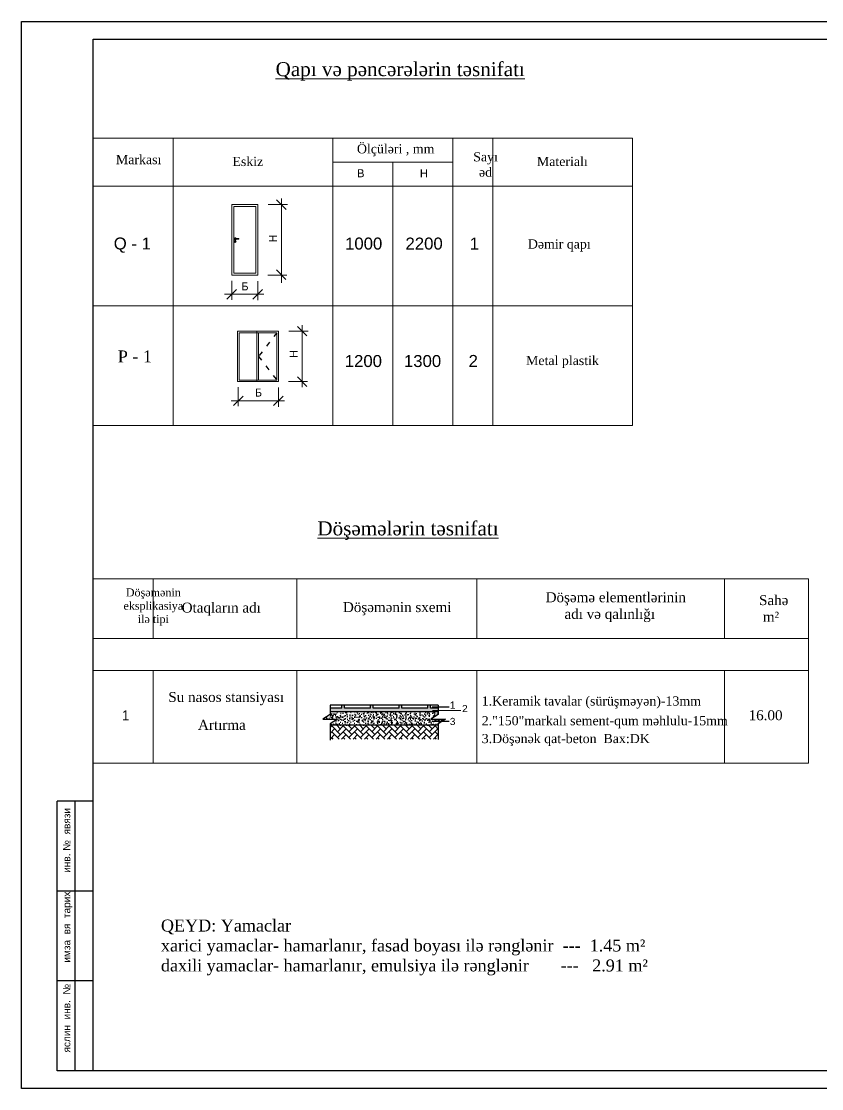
# Model space of a CAD drawing. Header units: millimetres. Extents: x 120281 to 1416367021, y -641565767 to 918373.
# Drawn here: x 586584 to 606616, y 795840 to 822570 of the extents above; entities that cross this region are included whole.
import ezdxf

# ---------------------------------------------------------------- set-up
doc = ezdxf.new("R2010")
doc.units = ezdxf.units.MM
doc.linetypes.add('ACAD_ISO03W100', pattern=[30, 12, -18])
for name, color, linetype, lineweight in [('аракясмя', 130, 'Continuous', 20), ('окна', 150, 'Continuous', 15), ('перегородка', 130, 'Continuous', 20), ('перегородка_Ном._пера__1', 7, 'Continuous', 15), ('размер', 90, 'Continuous', 40), ('размер2', 210, 'Continuous', 15)]:
    doc.layers.add(name, color=color, linetype=linetype, lineweight=lineweight)
doc.styles.add('Arial AzLat', font='AZLTM.TTF', dxfattribs={"height": 300})
doc.styles.get("Standard").update_dxf_attribs({"font": 'arial.ttf'})
doc.styles.add('Times New  Roman', font='times.ttf')

# ---------------------------------------------------------------- blocks, each defined once
blk = doc.blocks.new('ручка дверная 2')
at = {"layer": 'перегородка', "color": 0}
for p, q in [((109711, -1632), (109704, -1632)), ((109711, -1638), (109704, -1638)), ((109720, -1623), (109720, -1616)), ((109720, -1647), (109720, -1654)), ((109726, -1623), (109726, -1616)), ((109726, -1647), (109726, -1654)), ((109735, -1632), (109742, -1632)), ((109735, -1638), (109742, -1638)), ((109837, -1530), (109745, -1530)), ((109745, -1555), (109837, -1555))]:
    blk.add_line(p, q, dxfattribs=at)
for centre, radius in [((109723, -1635), 34.9), ((109697, -1635), 7.1), ((109723, -1543), 12.7), ((109723, -1635), 12.7), ((109723, -1609), 7.1), ((109723, -1660), 7.1), ((109748, -1635), 7.1)]:
    blk.add_circle(centre, radius, dxfattribs=at)
for centre, radius, start, end in [((109723, -1543), 38.1, 19.6514, 340.3603), ((109723, -1543), 25.4, 30.3431, 329.7554), ((109723, -1635), 25.4, 106.4412, 164.0789), ((109723, -1635), 25.4, 195.2407, 254.2093), ((109723, -1635), 25.4, 16.12, 74.0884), ((109723, -1635), 25.4, 286.2342, 343.9047), ((109837, -1543), 12.7, 270, 90)]:
    blk.add_arc(centre, radius, start, end, dxfattribs=at)
blk = doc.blocks.new('_Oblique')
at = {"color": 0, "linetype": 'ByBlock', "lineweight": -2}
blk.add_line((-0.5, -0.5), (0.5, 0.5), dxfattribs=at)

msp = doc.modelspace()

# ---------------------------------------------------------------- hatches: boundary and pattern name
at = {"layer": 'размер', "lineweight": 25}
h = msp.add_hatch(dxfattribs=at)
h.set_pattern_fill('AR-SAND', color=0, style=0)
h.set_pattern_definition([(37.5, (137580.338, 613038.996), (-1.6000313, 48.9413237), [0, -38.608, 0, -43.18, 0, -41.275]), (7.5, (137580.34, 613038.996), (44.952328, 71.68251), [0, -20.828, 0, -34.798, 0, -13.335]), (327.5, (137549.096, 613038.996), (79.099237, 0.1437185), [0, -12.7, 0, -45.72, 0, -59.69]), (317.5, (137549.096, 613038.996), (76.355645, 22.292932), [0, -6.35, 0, -29.972, 0, -34.29])])
h.paths.add_polyline_path([(597016.97169, 805273.8864), (597016.97169, 805366.6989), (596828.43168, 805366.6989), (596828.43168, 805440.9489), (596761.8568, 805440.9489), (596761.8568, 805366.6989), (596110.37341, 805366.6989), (596110.37341, 805440.9489), (596043.79853, 805440.9489), (596043.79853, 805366.6989), (595392.31513, 805366.6989), (595392.31513, 805440.9489), (595325.74025, 805440.9489), (595325.74025, 805366.6989), (594674.25686, 805366.6989), (594674.25686, 805440.9489), (594607.68198, 805440.9489), (594607.68198, 805366.6989), (594311.69083, 805366.6989), (594311.69083, 805273.8864)])
h = msp.add_hatch(dxfattribs=at)
h.set_pattern_fill('AR-CONC', color=0, scale=0.9, style=0)
h.set_pattern_definition([(50, (1163091.54, 5572666.35), (163.966202, -14.345177), [17.145, -188.595]), (355, (1163091.54, 5572666.35), (-31.719079, 171.951161), [13.716, -150.876526]), (100.4514447, (1163105.2, 5572665.15), (132.2471224, 157.6059767), [14.571008, -160.28122]), (46.1842, (1163091.54, 5572712.07), (243.971137, -37.838095), [25.7175, -282.8925]), (96.6355576, (1163111.87, 5572708.92), (213.663721, 222.683512), [21.856521, -240.422047]), (351.184151, (1163091.54, 5572712.07), (213.66372, 222.683512), [20.57397, -226.313759]), (21, (1163114.4, 5572700.64), (136.452952, -92.0386784), [17.145, -188.595]), (326, (1163114.4, 5572700.64), (55.6218255, 165.7691695), [13.716, -150.876]), (71.451445, (1163125.77, 5572692.97), (192.0747774, 73.730492), [14.571008, -160.280944]), (37.5, (1163091.536, 5572666.35), (2.7797429, 76.099535), [0, -149.0472, 0, -153.162, 0, -151.4475]), (7.5, (1163091.54, 5572666.35), (60.1376963, 90.1625173), [0, -87.3252, 0, -145.6182, 0, -57.7215]), (327.5, (1163040.56, 5572666.35), (122.03153565, -5.1558696), [0, -57.15, 0, -178.308, 0, -236.601]), (317.5, (1163017.7, 5572666.35), (133.3162632, 22.883842), [0, -74.295, 0, -118.4148, 0, -168.021])])
h.paths.add_polyline_path([(597016.97169, 805208.13221), (597016.97169, 805273.8864), (594311.69083, 805273.8864), (594311.69083, 805208.13221), (594127.22599, 805092.11659), (594496.15567, 805092.11659), (594311.69083, 804976.10096), (594311.69083, 804940.27741), (597016.97169, 804940.27741), (597016.97169, 804976.10096), (597201.43653, 805092.11659), (596832.50684, 805092.11659)])
h = msp.add_hatch(dxfattribs=at)
h.set_pattern_fill('AR-HBONE', color=0, style=0)
h.set_pattern_definition([(45, (137580.34, 613535.31), (1e-14, 143.684098), [304.8, -101.6]), (135, (137652.18, 613607.15), (1e-14, 143.684098), [304.8, -101.6])])
h.paths.add_polyline_path([(594311.69083, 804940.27741), (594311.69083, 804596.15607), (597016.97169, 804596.15607), (597016.97169, 804940.27741)])

# ---------------------------------------------------------------- linework, layer by layer
at = {"color": 0, "linetype": 'ACAD_ISO03W100', "ltscale": 10}
msp.add_lwpolyline([(592977.32542, 814768.88766), (592519.6836, 814176.69358), (592977.32542, 813584.4995)], dxfattribs=at)
at = {"layer": 'аракясмя', "color": 0, "lineweight": 20}
for p, q in [((588383.65103, 819646.46007), (588383.65103, 815446.46007)), ((588383.65103, 819646.46007), (601883.65103, 819646.46007)), ((590383.65103, 819646.46007), (590383.65103, 815446.46007)), ((594383.65103, 819646.46007), (594383.65103, 815446.46007)), ((597383.65103, 819646.46007), (597383.65103, 815446.46007)), ((598383.65103, 819646.46007), (598383.65103, 815446.46007)), ((601883.65103, 819646.46007), (601883.65103, 815446.46007)), ((595883.65103, 819046.46007), (595883.65103, 815446.46007)), ((588383.65103, 818446.46007), (601883.65103, 818446.46007)), ((588383.65103, 815446.46007), (601883.65103, 815446.46007)), ((588383.65103, 815446.46007), (588383.65103, 812446.46007)), ((588383.65103, 815446.46007), (601883.65103, 815446.46007)), ((590383.65103, 815446.46007), (590383.65103, 812446.46007)), ((594383.65103, 815446.46007), (594383.65103, 812446.46007)), ((595883.65103, 815446.46007), (595883.65103, 812446.46007)), ((597383.65103, 815446.46007), (597383.65103, 812446.46007)), ((598383.65103, 815446.46007), (598383.65103, 812446.46007)), ((601883.65103, 815446.46007), (601883.65103, 812446.46007)), ((588383.65103, 812446.46007), (601883.65103, 812446.46007)), ((588383.65103, 812446.46007), (601883.65103, 812446.46007)), ((588383.65103, 812446.46007), (601883.65103, 812446.46007)), ((588383.65103, 808611.75237), (606283.65103, 808611.75237)), ((588383.65103, 808611.75237), (588383.65103, 803989.09122)), ((589883.65103, 808611.75237), (589883.65103, 807112.21705)), ((593483.48596, 808611.75237), (593483.48596, 807112.21705)), ((597983.76453, 808611.75237), (597983.76453, 807112.21705)), ((604183.65103, 808611.75237), (604183.65103, 807112.21705)), ((606283.65103, 808611.75237), (606283.65103, 803989.09122)), ((588383.65103, 807112.21705), (606283.65103, 807112.21705)), ((588383.65103, 806312.21705), (606283.65103, 806312.21705)), ((589883.65103, 806312.21705), (589883.65103, 803989.09122)), ((593483.48596, 806312.21705), (593483.48596, 803989.09122)), ((597983.76453, 806312.21705), (597983.76453, 803989.09122)), ((604183.65103, 806312.21705), (604183.65103, 803989.09122)), ((596874.47195, 805312.08869), (597585.78634, 805312.08869)), ((588383.65103, 803989.09122), (606283.65103, 803989.09122))]:
    msp.add_line(p, q, dxfattribs=at)
at = {"layer": 'аракясмя', "color": 0}
msp.add_line((594383.65103, 819046.46007), (597383.65103, 819046.46007), dxfattribs=at)
at = {"layer": 'аракясмя', "color": 0, "lineweight": 25}
for p, q in [((596867.02891, 805399.01912), (597292.80394, 805399.01912)), ((596910.0559, 805040.39067), (597292.80394, 805040.39067))]:
    msp.add_line(p, q, dxfattribs=at)
at = {"layer": 'окна', "color": 0, "lineweight": 9}
for p, q in [((591849.70553, 817979.99479), (592499.70553, 817979.99479)), ((591849.70553, 817979.99479), (591849.70553, 816217.2475)), ((592499.70553, 817979.99479), (592499.70553, 816217.2475)), ((591899.70552, 817929.99479), (591899.70552, 816267.2475)), ((591899.70552, 817929.99479), (592449.70553, 817929.99479)), ((592449.70553, 817929.99479), (592449.70553, 816267.2475)), ((591849.70553, 816217.2475), (592499.70553, 816217.2475)), ((591899.70552, 816267.2475), (592449.70553, 816267.2475)), ((591997.27045, 814809.88766), (593018.32542, 814809.88766)), ((591997.27045, 813548.14786), (591997.27045, 814809.88766)), ((592037.77045, 813584.4995), (592037.77045, 814768.88766)), ((592037.77045, 814768.88766), (592977.32542, 814768.88766)), ((592479.1836, 813548.14786), (592479.1836, 814809.88766)), ((592519.6836, 813584.4995), (592519.6836, 814768.88766)), ((592977.32542, 814768.88766), (592977.32542, 813584.4995)), ((593018.32542, 814809.88766), (593018.32542, 813548.14786)), ((593018.32542, 813548.14786), (591997.27045, 813548.14786)), ((592977.32542, 813584.4995), (592037.77045, 813584.4995))]:
    msp.add_line(p, q, dxfattribs=at)
at = {"layer": 'перегородка', "color": 0, "lineweight": 25}
for p, q in [((597016.97169, 805440.9489), (594311.69083, 805440.9489)), ((594311.69083, 805440.9489), (594311.69083, 805208.13221)), ((594607.68198, 805366.6989), (594607.68198, 805440.9489)), ((594674.25686, 805366.6989), (594674.25686, 805440.9489)), ((595325.74025, 805366.6989), (595325.74025, 805440.9489)), ((595392.31513, 805366.6989), (595392.31513, 805440.9489)), ((596043.79853, 805366.6989), (596043.79853, 805440.9489)), ((596110.37341, 805366.6989), (596110.37341, 805440.9489)), ((596761.8568, 805366.6989), (596761.8568, 805440.9489)), ((596828.43168, 805366.6989), (596828.43168, 805440.9489)), ((597016.97169, 805440.9489), (597016.97169, 805208.13221)), ((594311.69083, 805208.13221), (594127.22599, 805092.11659)), ((594607.68198, 805366.6989), (594311.69083, 805366.6989)), ((597016.97169, 805273.8864), (594311.69083, 805273.8864)), ((597016.97169, 805273.8864), (594311.69083, 805273.8864)), ((594311.69083, 805156.66671), (594311.69083, 805147.25617)), ((595325.74025, 805366.6989), (594674.25686, 805366.6989)), ((596043.79853, 805366.6989), (595392.31513, 805366.6989)), ((596761.8568, 805366.6989), (596110.37341, 805366.6989)), ((597016.97169, 805366.6989), (596828.43168, 805366.6989)), ((597016.97169, 805208.13221), (596832.50684, 805092.11659)), ((594127.22599, 805092.11659), (594496.15567, 805092.11659)), ((594496.15567, 805092.11659), (594311.69083, 804976.10096)), ((594311.69083, 804976.10096), (594311.69083, 804568.89179)), ((597016.97169, 804940.27741), (594311.69083, 804940.27741)), ((597016.97169, 804940.27741), (594811.69083, 804940.27741)), ((596832.50684, 805092.11659), (597201.43653, 805092.11659)), ((597201.43653, 805092.11659), (597016.97169, 804976.10096)), ((597016.97169, 804976.10096), (597016.97169, 804585.42058))]:
    msp.add_line(p, q, dxfattribs=at)
at = {"layer": 'размер', "color": 0, "lineweight": 9}
for p, q in [((592760.80818, 817979.99479), (593243.51233, 817979.99479)), ((593093.51233, 816022.4182), (593093.51233, 818129.99479)), ((591849.70553, 816075.48127), (591849.70553, 815598.32138)), ((592499.70553, 816067.2475), (592499.70553, 815584.54334)), ((592752.5744, 816217.2475), (593229.7343, 816217.2475)), ((591672.42123, 815734.54334), (592649.70553, 815734.54334)), ((593279.42807, 814809.88766), (593762.13222, 814809.88766)), ((593612.13222, 813408.73559), (593612.13222, 814959.88766)), ((592013.48273, 813406.38163), (592013.48273, 812929.22174)), ((593018.32542, 813398.14786), (593018.32542, 812915.44371)), ((593271.1943, 813548.14786), (593748.35419, 813548.14786)), ((591839.56815, 813065.44371), (593168.32542, 813065.44371))]:
    msp.add_line(p, q, dxfattribs=at)
at = {"layer": 'размер2', "color": 0, "lineweight": 30}
for p, q in [((588383.65103, 803040.13049), (587483.65103, 803040.13049)), ((587483.65103, 796290.13049), (587483.65103, 803040.13049)), ((587483.65193, 796290.13049), (587483.65193, 803040.12374)), ((587933.65103, 796290.13049), (587933.65103, 803040.13049)), ((587933.65148, 796290.13049), (587933.65148, 803040.12374)), ((588383.65103, 800790.13049), (587483.65103, 800790.13049)), ((588383.65103, 798540.13049), (587483.65103, 798540.13049)), ((588383.65103, 796290.13049), (587483.65103, 796290.13049))]:
    msp.add_line(p, q, dxfattribs=at)
for points in [[(586583.65283, 822570.10421), (624383.61503, 822570.10421), (624383.61503, 795840.13094), (586583.65283, 795840.13094)], [(588383.65103, 822120.10466), (623933.61548, 822120.10466), (623933.61548, 796290.13049), (588383.65103, 796290.13049)]]:
    msp.add_lwpolyline(points, close=True, dxfattribs=at)

# ---------------------------------------------------------------- block references
at = {"layer": 'окна', "color": 0, "lineweight": 9, "xscale": 0.75, "yscale": 0.75, "zscale": 0.75}
msp.add_blockref('ручка дверная 2', (509640.12324, 818280.66177), dxfattribs=at)
at = {"layer": 'размер', "color": 0, "lineweight": 9, "xscale": 240, "yscale": 240, "zscale": 240}
for p, rotation in [((593093.51233, 817979.99479), 90), ((593086.62331, 816224.13652), 270), ((591849.70553, 815734.54334), 180), ((593612.13222, 814809.88766), 90), ((593612.13222, 813548.14786), 270), ((592013.48273, 813065.44371), 180)]:
    msp.add_blockref('_Oblique', p, dxfattribs=dict(at, rotation=rotation))
for p in [(592499.70553, 815734.54334), (593018.32542, 813065.44371)]:
    msp.add_blockref('_Oblique', p, dxfattribs=at)

# ---------------------------------------------------------------- texts
at = {"layer": 'аракясмя', "color": 0, "lineweight": 20}
for s, height, p in [('B', 200, (594986.88197, 818665.58124)), ('H', 200, (596560.166, 818665.58124)), ('Q - 1', 300, (588895.73516, 816856.40724)), ('1000', 300, (594686.42981, 816855.06548)), ('2200', 300, (596199.40025, 816855.06548)), ('1', 300, (597807.09173, 816854.58738)), ('1200', 300, (594678.63087, 813912.9474)), ('1300', 300, (596160.31586, 813912.9474)), ('2', 300, (597778.78439, 813915.2389)), ('1', 180, (597309.5472, 805356.30653)), ('2', 180, (597616.48715, 805269.3761)), ('3', 180, (597309.5472, 804946.00577))]:
    msp.add_text(s, height=height, dxfattribs=at).set_placement(p)
for s, height, style, p in [('P - 1', 300, 'Times New  Roman', (588997.33251, 814028.38752)), ('1', 250, 'Arial AzLat', (589101.39077, 805062.99308))]:
    msp.add_text(s, height=height, dxfattribs=dict(at, style=style)).set_placement(p)
at = {"layer": 'перегородка', "color": 0, "attachment_point": 1}
for s, insert, char_height in [('{\\fTimes New Roman|b0|i0|c238|p18;Ölçüləri , mm}', (594984.01584, 819493.12444), 230), ('\\pxqc;{\\fTimes New Roman|b0|i0|c238|p18;Sayı \\Pəd}', (597850.83258, 819292.96794), 230), ('{\\fTimes New Roman|b0|i0|c238|p18;Markası}', (588950.41337, 819222.9501), 230), ('{\\fTimes New Roman|b0|i0|c238|p18;Eskiz}', (591867.2752, 819176.39893), 230), ('{\\fTimes New Roman|b0|i0|c238|p18;Materialı}', (599488.7153, 819176.39893), 230), ('{\\fTimes New Roman|b0|i0|c238|p18;Dəmir qapı}', (599263.08929, 817109.4233), 230), ('{\\fTimes New Roman|b0|i0|c238|p18;Metal plastik}', (599216.78472, 814191.92601), 230), ('\\pxqc;{\\fTimes New Roman|b0|i0|c238|p18;Döşəmənin\\Peksplikasiya\\Pilə tipi}', (589140.24552, 808367.75345), 200), ('{\\fTimes New Roman|b0|i0|c238|p18;Döşəmə elementlərinin \\P     adı və qalınlığı}', (599707.53301, 808271.98339), 250), ('{\\fTimes New Roman|b0|i0|c238|p18;Sahə\\P m²}', (605049.83554, 808200.1151), 250), ('{\\fTimes New Roman|b0|i0|c238|p18;Otaqların adı}', (590596.3143, 808013.11635), 250), ('{\\fTimes New Roman|b0|i0|c238|p18;Döşəmənin sxemi}', (594633.46854, 808025.62487), 250), ('{\\fTimes New Roman|b0|i0|c0|p18;Su \\fTimes New Roman|b0|i0|c238|p18;nasos stansiyası}', (590262.64979, 805774.59866), 250), ('{\\fTimes New Roman|b0|i0|c238|p18;1.Keramik tavalar (sürüşməyən)-13mm}', (598107.72351, 805664.56905), 230), ('{\\fTimes New Roman|b0|i0|c238|p18;2."150"markalı sement-qum məhlulu-15mm}', (598107.72351, 805171.2423), 230), ('{\\fTimes New Roman|b0|i0|c0|p18;16.00}', (604788.26028, 805317.20531), 250), ('{\\fTimes New Roman|b0|i0|c0|p18;Art\\fTimes New Roman|b0|i0|c238|p18;ırma }', (591005.84963, 805075.89334), 250), ('{\\fTimes New Roman|b0|i0|c238|p18;3.Döşənək qat-beton  Bax:DK}', (598107.72351, 804723.56372), 230), ('{\\fTimes New Roman|b0|i0|c238|p18;QEYD: Yamaclar \\Pxarici yamaclar- hamarlanır,\\fTimes New Roman|b0|i0|c0|p18; \\fTimes New Roman|b0|i0|c238|p18;fasad boyası ilə rənglənir \\fTimes New Roman|b0|i0|c0|p18; \\fTimes New Roman|b0|i0|c238|p18;--- \\fTimes New Roman|b0|i0|c0|p18; \\fTimes New Roman|b0|i0|c238|p18;1.45\\fTimes New Roman|b0|i0|c0|p18; \\fTimes New Roman|b0|i0|c238|p18;m²\\Pdaxili yamaclar- hamarlanır,\\fTimes New Roman|b0|i0|c0|p18; \\fTimes New Roman|b0|i0|c238|p18;emulsiya ilə rənglənir  \\fTimes New Roman|b0|i0|c0|p18;     \\fTimes New Roman|b0|i0|c238|p18;---\\fTimes New Roman|b0|i0|c0|p18;   \\fTimes New Roman|b0|i0|c238|p18;2.91\\fTimes New Roman|b0|i0|c0|p18; \\fTimes New Roman|b0|i0|c238|p18;m²}', (590077.44387, 800075.59079), 300)]:
    msp.add_mtext(s, dxfattribs=dict(at, insert=insert, char_height=char_height))
at = {"layer": 'перегородка_Ном._пера__1', "color": 0, "linetype": 'Continuous', "char_height": 350, "attachment_point": 7, "style": 'Times New  Roman'}
for s, insert in [('{\\fTimes New Roman|b0|i0|c238|p18;\\LQapı və pəncərələrin təsnifatı}', (592947.60561, 821084.6688)), ('{\\fTimes New Roman|b0|i0|c238|p18;\\LDöşəmələrin təsnifatı}', (593993.4298, 809582.81745))]:
    msp.add_mtext(s, dxfattribs=dict(at, insert=insert))
at = {"layer": 'размер', "color": 0, "char_height": 200, "attachment_point": 5, "rotation": 90, "style": 'Arial AzLat'}
for insert in [(592885.21517, 817131.51179), (593403.83507, 814239.81392)]:
    msp.add_mtext('\\A1;H', dxfattribs=dict(at, insert=insert))
at = {"layer": 'размер', "color": 0, "char_height": 200, "attachment_point": 5, "style": 'Arial AzLat'}
for insert in [(592182.37872, 815933.5818), (592520.54292, 813273.74087)]:
    msp.add_mtext('\\A1;Б', dxfattribs=dict(at, insert=insert))
at = {"layer": 'размер2', "color": 0, "lineweight": 30}
for s, p in [('инв. №  явязи', (587807.70298, 801245.52861)), ('имза  вя  тарих', (587807.70298, 798995.52861)), ('яслин  инв.  №', (587807.70298, 796745.52861))]:
    msp.add_text(s, height=180, rotation=90, dxfattribs=at).set_placement(p)

doc.saveas('drawing.dxf')
